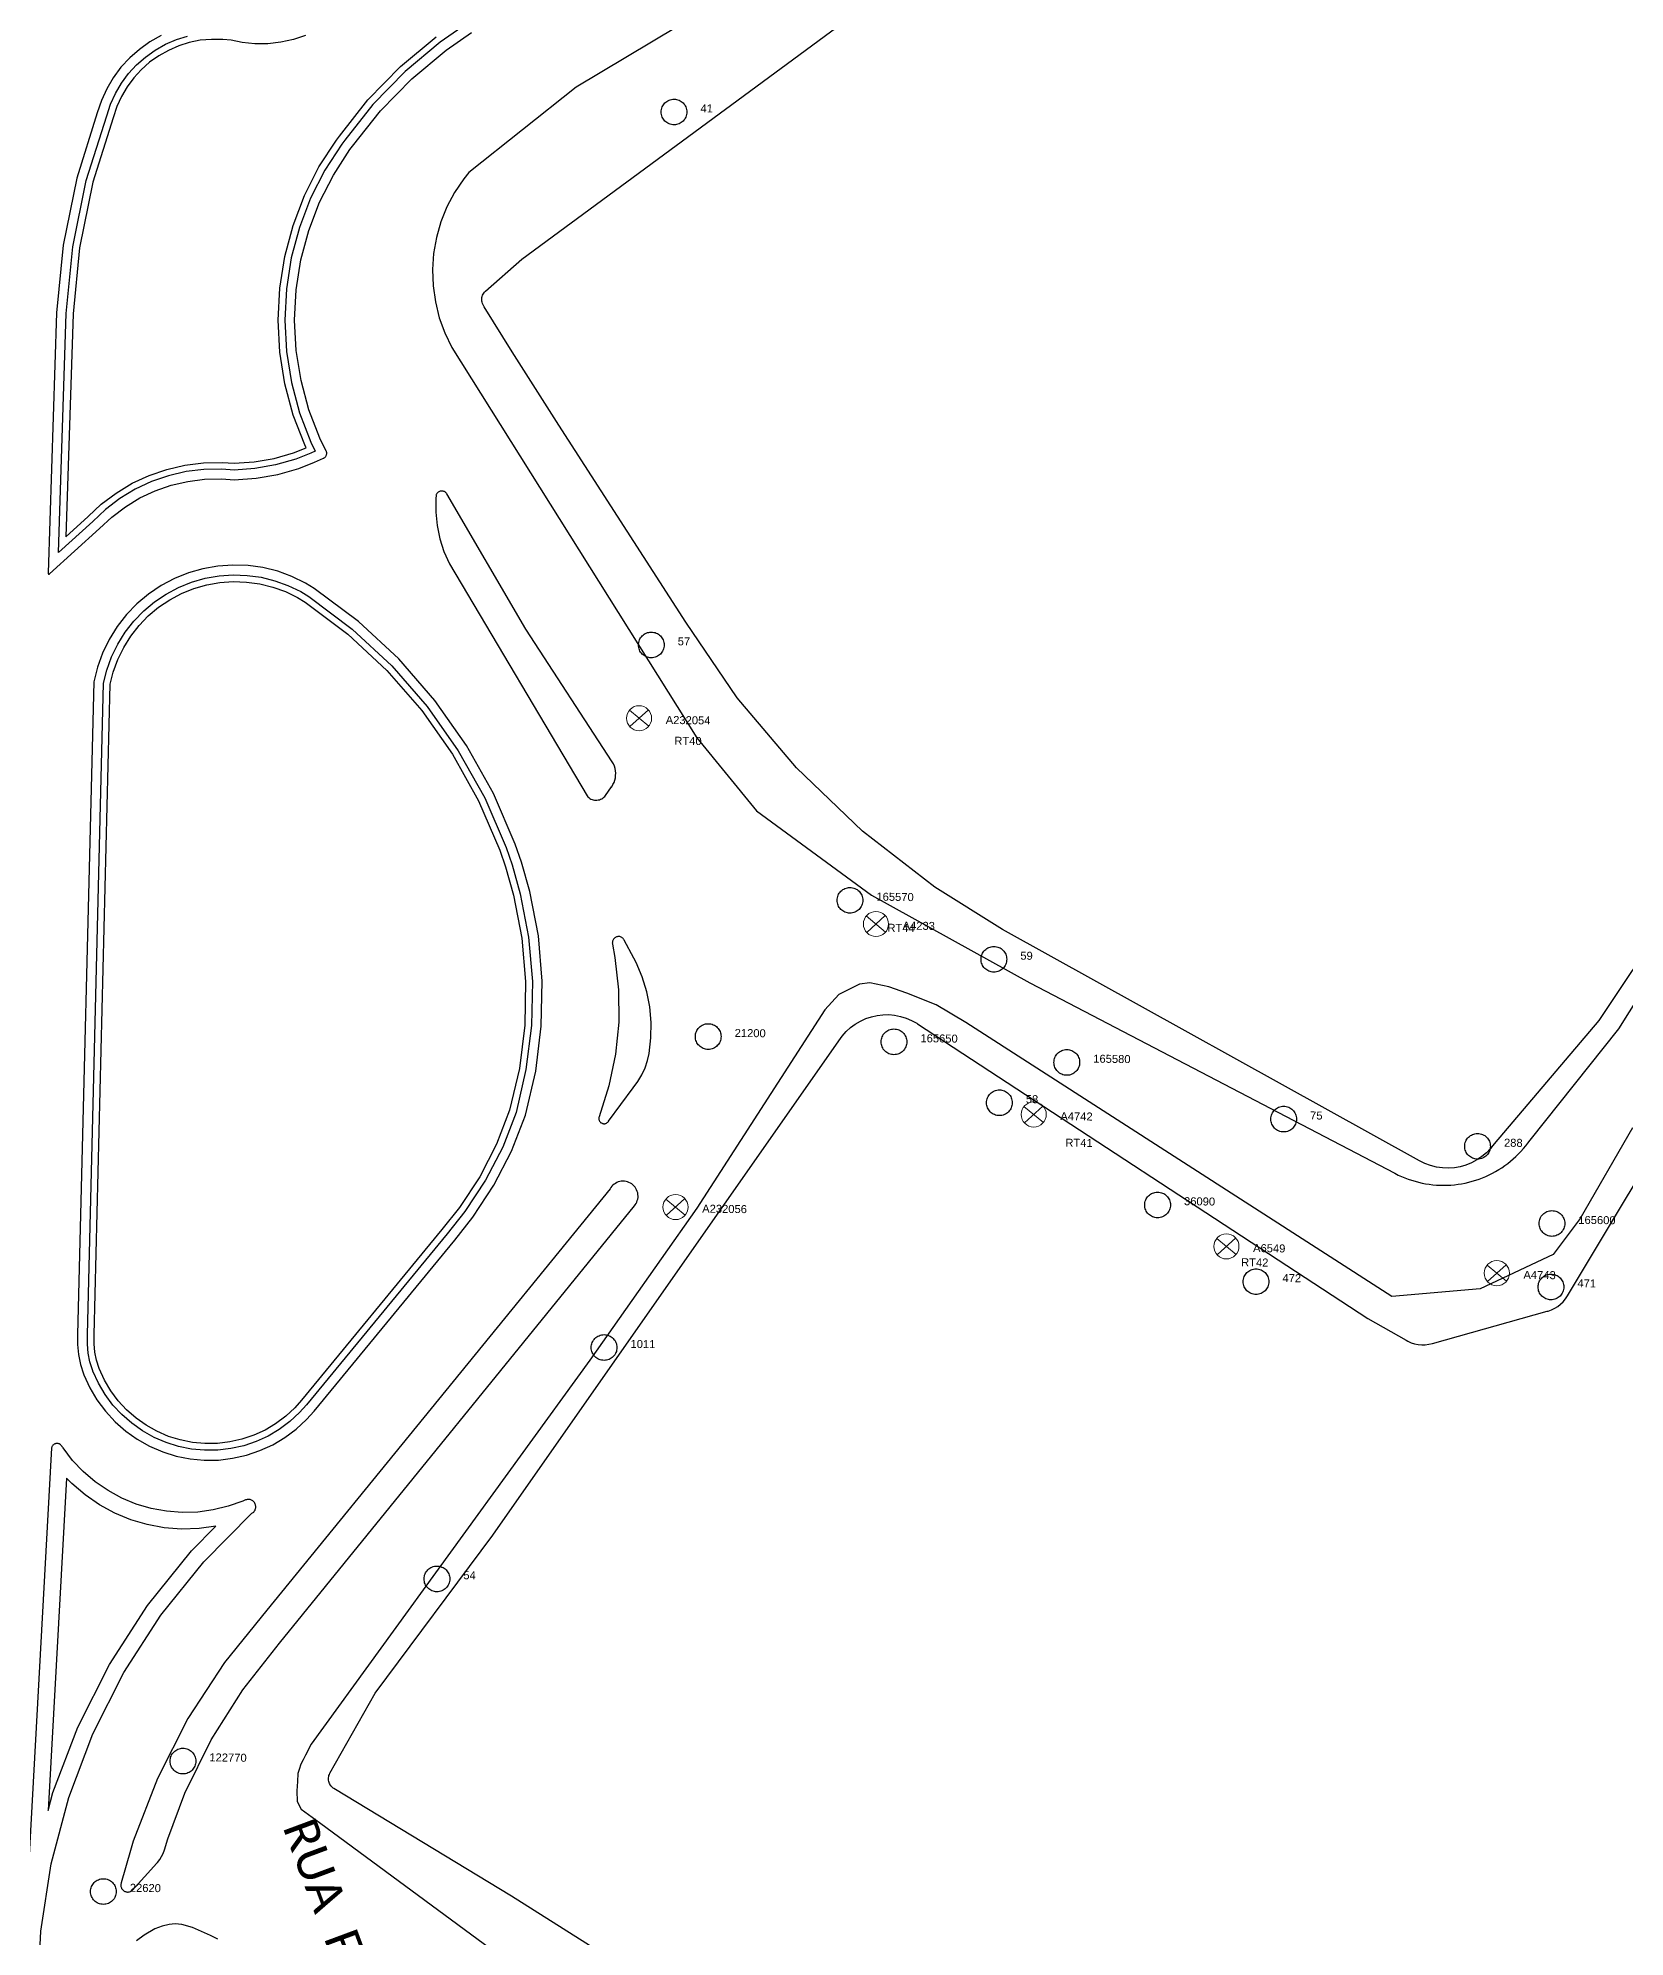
# Model space of a CAD drawing. Header units: millimetres. Extents: x 676447 to 689606, y 7455628 to 7463967.
# Drawn here: x 684270.4 to 684409.2, y 7459619.6 to 7459785.7 of the extents above; entities that cross this region are included whole.
import ezdxf

# ---------------------------------------------------------------- set-up
doc = ezdxf.new("R2010")
doc.units = ezdxf.units.MM
doc.header["$LTSCALE"] = 0.1
doc.header["$MEASUREMENT"] = 0
doc.linetypes.add('PHANTOM2', pattern=[1.25, 0.625, -0.125, 0.125, -0.125, 0.125, -0.125])
doc.layers.add('10.4-Postes', color=1, linetype='Continuous', lineweight=0)
for name, color, linetype in [('Caixas Subterrâneas', 5, 'Continuous'), ('LEGENDAS_INFRAESTRUTURAS', 7, 'Continuous'), ('MUB_MEIOFIO', 7, 'Continuous'), ('MUB_OBRA_ARTE', 7, 'Continuous'), ('MUB_QUADRAS', 7, 'Continuous'), ('MUB_SEGMENTO', 7, 'Continuous'), ('NOS_DE_INFRAESTRUTURA', 7, 'Continuous')]:
    doc.layers.add(name, color=color, linetype=linetype)
doc.styles.add('Legend', font='calibri.ttf')
doc.styles.get("Standard").update_dxf_attribs({"font": 'arial.ttf'})

# ---------------------------------------------------------------- blocks, each defined once
blk = doc.blocks.new('MHMZ')
at = {"linetype": 'PHANTOM2'}
blk.add_circle((0, 0), 0.0000101, dxfattribs=at)
blk = doc.blocks.new('PTPT')
at = {"layer": '10.4-Postes', "color": 1, "linetype": 'PHANTOM2'}
for points in [[(-0.0000079, 0.0000104), (0.0000075, -0.000002)], [(0.000007, 0.0000109), (-0.0000074, -0.0000025)]]:
    blk.add_lwpolyline(points, dxfattribs=at)
at = {"layer": '10.4-Postes', "color": 1}
blk.add_circle((-0.0000002, 0.0000042), 0.00000987, dxfattribs=at)

msp = doc.modelspace()

# ---------------------------------------------------------------- linework, layer by layer
at = {"layer": 'MUB_MEIOFIO', "color": 253, "linetype": 'Continuous'}
for points in [[(684417.38, 7459843.79), (684382.88, 7459826.65), (684359.39, 7459806.46), (684317.45, 7459781.38), (684308.08, 7459773.93), (684307.62, 7459773.36), (684306.83, 7459772.18), (684306.16, 7459770.92), (684305.63, 7459769.61), (684305.24, 7459768.24), (684304.99, 7459766.84), (684304.89, 7459765.43), (684304.94, 7459764.01), (684305.14, 7459762.6), (684305.48, 7459761.22), (684305.97, 7459759.89), (684306.59, 7459758.61)], [(684297.9, 7459776.24), (684300.33, 7459779.32), (684303.07, 7459782.13), (684306.09, 7459784.64), (684308.3, 7459786.17)], [(684281.15, 7459785.91), (684280.17, 7459785.36), (684279.25, 7459784.7), (684278.41, 7459783.96), (684277.64, 7459783.13), (684276.97, 7459782.22), (684276.4, 7459781.25), (684275.93, 7459780.23), (684275.57, 7459779.16), (684273.77, 7459773.44), (684272.57, 7459767.56), (684272, 7459761.64), (684271.26, 7459738.9), (684271.26, 7459738.89), (684271.26, 7459738.88), (684271.26, 7459738.87), (684271.26, 7459738.86), (684271.26, 7459738.85), (684271.26, 7459738.84), (684271.27, 7459738.83), (684271.28, 7459738.82), (684271.28, 7459738.81), (684271.29, 7459738.81), (684271.29, 7459738.8), (684271.3, 7459738.8), (684271.31, 7459738.8), (684271.32, 7459738.79), (684271.33, 7459738.79), (684271.34, 7459738.79), (684271.35, 7459738.79), (684271.36, 7459738.79), (684271.37, 7459738.8), (684271.38, 7459738.8), (684271.38, 7459738.81), (684271.39, 7459738.81), (684271.4, 7459738.82), (684275.76, 7459742.78), (684276.84, 7459743.79), (684278.03, 7459744.69), (684279.3, 7459745.46), (684280.64, 7459746.09), (684282.04, 7459746.57), (684283.49, 7459746.91), (684284.96, 7459747.09), (684286.45, 7459747.12), (684287.55, 7459747.04), (684289.47, 7459747.18), (684291.36, 7459747.51), (684293.21, 7459748.04), (684294.58, 7459748.58), (684295.36, 7459748.94), (684295.38, 7459748.95), (684295.42, 7459748.97), (684295.46, 7459749), (684295.49, 7459749.03), (684295.53, 7459749.06), (684295.56, 7459749.1), (684295.58, 7459749.14), (684295.6, 7459749.18), (684295.62, 7459749.23), (684295.63, 7459749.27), (684295.64, 7459749.32), (684295.64, 7459749.37), (684295.64, 7459749.42), (684295.63, 7459749.46), (684295.62, 7459749.51), (684295.6, 7459749.56), (684295.04, 7459750.68), (684294.08, 7459753.16), (684293.39, 7459755.73), (684292.97, 7459758.35), (684292.83, 7459761), (684292.97, 7459763.66), (684293.38, 7459766.28), (684294.07, 7459768.85), (684295.02, 7459771.33), (684296.22, 7459773.7), (684297.67, 7459775.93), (684297.9, 7459776.24)], [(684306.59, 7459758.61), (684328.02, 7459724.47), (684333.22, 7459718.08), (684343.28, 7459710.72), (684357.14, 7459703.04), (684389.08, 7459686.38), (684389.36, 7459686.23), (684389.65, 7459686.1), (684389.94, 7459685.98), (684390.24, 7459685.87), (684390.54, 7459685.77), (684390.84, 7459685.68), (684391.15, 7459685.6), (684391.46, 7459685.53), (684391.77, 7459685.47), (684392.08, 7459685.42), (684392.4, 7459685.38), (684392.71, 7459685.35), (684393.03, 7459685.34), (684393.35, 7459685.33), (684393.66, 7459685.34), (684393.98, 7459685.35), (684394.3, 7459685.38), (684394.61, 7459685.42), (684394.92, 7459685.47), (684395.23, 7459685.53), (684395.54, 7459685.6), (684395.85, 7459685.68), (684396.15, 7459685.77), (684396.45, 7459685.87), (684396.75, 7459685.99), (684397.04, 7459686.11), (684397.33, 7459686.24), (684397.61, 7459686.38), (684397.89, 7459686.53), (684398.16, 7459686.7), (684398.43, 7459686.87), (684398.69, 7459687.05), (684398.95, 7459687.23), (684399.19, 7459687.43), (684399.43, 7459687.64), (684399.67, 7459687.85), (684399.89, 7459688.07), (684400.11, 7459688.3), (684400.32, 7459688.54), (684400.53, 7459688.78), (684400.72, 7459689.03), (684400.9, 7459689.29), (684408.66, 7459699.02), (684436.17, 7459742.85)], [(684306.37, 7459739.7), (684318.41, 7459719.39), (684318.48, 7459719.31), (684318.57, 7459719.24), (684318.66, 7459719.18), (684318.75, 7459719.12), (684318.85, 7459719.08), (684318.96, 7459719.05), (684319.07, 7459719.03), (684319.17, 7459719.02), (684319.28, 7459719.02), (684319.39, 7459719.04), (684319.5, 7459719.06), (684319.6, 7459719.1), (684319.7, 7459719.14), (684319.79, 7459719.2), (684319.88, 7459719.27), (684319.96, 7459719.34), (684320.03, 7459719.42), (684320.56, 7459720.18), (684320.57, 7459720.2), (684320.68, 7459720.38), (684320.77, 7459720.57), (684320.84, 7459720.77), (684320.89, 7459720.97), (684320.91, 7459721.18), (684320.92, 7459721.39), (684320.9, 7459721.59), (684320.86, 7459721.8), (684320.8, 7459722), (684320.72, 7459722.19), (684320.62, 7459722.38), (684313.06, 7459733.97), (684306.15, 7459745.82), (684306.14, 7459745.83), (684306.11, 7459745.87), (684306.07, 7459745.91), (684306.03, 7459745.95), (684305.98, 7459745.98), (684305.93, 7459746.01), (684305.88, 7459746.03), (684305.83, 7459746.05), (684305.77, 7459746.05), (684305.72, 7459746.06), (684305.66, 7459746.06), (684305.6, 7459746.05), (684305.55, 7459746.04), (684305.5, 7459746.02), (684305.45, 7459745.99), (684305.4, 7459745.96), (684305.36, 7459745.93), (684305.31, 7459745.89), (684305.28, 7459745.85), (684305.25, 7459745.8), (684305.22, 7459745.75), (684305.2, 7459745.7), (684305.17, 7459745.38), (684305.17, 7459744.2), (684305.29, 7459743.04), (684305.53, 7459741.89), (684305.89, 7459740.77), (684306.37, 7459739.7)], [(684275.26, 7459729.37), (684273.85, 7459672.27), (684273.84, 7459671.39), (684273.92, 7459670.52), (684274.1, 7459669.66), (684274.36, 7459668.83), (684274.39, 7459668.75), (684274.91, 7459667.62), (684275.54, 7459666.55), (684276.28, 7459665.56), (684277.12, 7459664.65), (684278.06, 7459663.83), (684279.07, 7459663.11), (684280.15, 7459662.51), (684281.29, 7459662.01), (684282.47, 7459661.64), (684283.69, 7459661.4), (684284.92, 7459661.29), (684286.16, 7459661.3), (684287.4, 7459661.45), (684288.61, 7459661.72), (684289.78, 7459662.12), (684290.91, 7459662.63), (684291.97, 7459663.27), (684292.97, 7459664.01), (684293.88, 7459664.85), (684294.53, 7459665.57), (684306.85, 7459680.54), (684308.43, 7459682.53), (684310.27, 7459685.34), (684311.81, 7459688.33), (684313.03, 7459691.46), (684313.92, 7459695.31), (684314.41, 7459699.24), (684314.49, 7459703.2), (684314.15, 7459707.15), (684313.4, 7459711.04), (684312.67, 7459713.61), (684312.13, 7459715.18), (684310.23, 7459719.61), (684307.88, 7459723.81), (684305.11, 7459727.75), (684301.94, 7459731.38), (684298.41, 7459734.65), (684294.55, 7459737.54), (684293.78, 7459738.01), (684292.59, 7459738.59), (684291.35, 7459739.04), (684290.06, 7459739.36), (684288.76, 7459739.54), (684287.43, 7459739.59), (684286.12, 7459739.5), (684284.81, 7459739.27), (684283.54, 7459738.9), (684282.32, 7459738.41), (684281.15, 7459737.79), (684280.06, 7459737.05), (684279.04, 7459736.2), (684278.12, 7459735.25), (684277.31, 7459734.2), (684276.61, 7459733.08), (684276.03, 7459731.89), (684275.58, 7459730.65), (684275.26, 7459729.37)], [(684323.84, 7459696.87), (684324, 7459698.22), (684324.02, 7459699.58), (684323.9, 7459700.93), (684323.64, 7459702.26), (684323.23, 7459703.56), (684322.7, 7459704.81), (684322.5, 7459705.2), (684321.67, 7459706.78), (684321.64, 7459706.83), (684321.61, 7459706.87), (684321.57, 7459706.92), (684321.53, 7459706.96), (684321.49, 7459706.99), (684321.44, 7459707.02), (684321.39, 7459707.05), (684321.33, 7459707.07), (684321.27, 7459707.08), (684321.22, 7459707.09), (684321.16, 7459707.09), (684321.1, 7459707.08), (684321.05, 7459707.07), (684320.99, 7459707.06), (684320.94, 7459707.04), (684320.89, 7459707.01), (684320.84, 7459706.98), (684320.8, 7459706.94), (684320.76, 7459706.9), (684320.72, 7459706.85), (684320.69, 7459706.8), (684320.67, 7459706.75), (684320.65, 7459706.69), (684320.63, 7459706.64), (684320.63, 7459706.58), (684320.62, 7459706.52), (684320.63, 7459706.47), (684320.64, 7459706.41), (684320.85, 7459705.26), (684321.16, 7459702.44), (684321.18, 7459699.61), (684320.89, 7459696.79), (684320.32, 7459694.02), (684319.46, 7459691.32), (684319.45, 7459691.27), (684319.44, 7459691.23), (684319.44, 7459691.18), (684319.44, 7459691.13), (684319.45, 7459691.08), (684319.46, 7459691.03), (684319.48, 7459690.99), (684319.5, 7459690.95), (684319.53, 7459690.91), (684319.56, 7459690.87), (684319.6, 7459690.83), (684319.63, 7459690.8), (684319.68, 7459690.78), (684319.72, 7459690.76), (684319.76, 7459690.74), (684319.81, 7459690.73), (684319.86, 7459690.72), (684319.91, 7459690.72), (684319.96, 7459690.72), (684320, 7459690.73), (684320.05, 7459690.74), (684320.1, 7459690.76), (684320.14, 7459690.78), (684320.18, 7459690.81), (684320.22, 7459690.84), (684320.25, 7459690.88), (684320.28, 7459690.92), (684320.29, 7459690.93), (684322.46, 7459693.86), (684322.86, 7459694.41), (684323.21, 7459694.99), (684323.49, 7459695.61), (684323.7, 7459696.26), (684323.84, 7459696.87)], [(684409.87, 7459690.37), (684405.28, 7459682.42), (684402.92, 7459679.29), (684396.53, 7459676.26), (684388.81, 7459675.59), (684351.54, 7459699.57), (684348.96, 7459701.13), (684346.38, 7459702.14), (684344.82, 7459702.7), (684343.14, 7459703.04), (684342.24, 7459702.93), (684340.45, 7459702.03), (684339.21, 7459700.68), (684328.01, 7459683.33), (684318.66, 7459670.03), (684294.29, 7459636.43), (684293.78, 7459635.49), (684293.57, 7459635.08), (684293.37, 7459634.7), (684293.23, 7459634.22), (684293.12, 7459633.88), (684293.09, 7459633.19), (684293.02, 7459632.36), (684293.06, 7459631.44), (684293.4, 7459630.75), (684295.01, 7459629.58), (684310, 7459618.53)], [(684322.56, 7459683.53), (684322.63, 7459683.62), (684322.7, 7459683.73), (684322.76, 7459683.86), (684322.81, 7459683.99), (684322.85, 7459684.12), (684322.87, 7459684.25), (684322.87, 7459684.39), (684322.86, 7459684.53), (684322.84, 7459684.66), (684322.8, 7459684.8), (684322.75, 7459684.92), (684322.69, 7459685.04), (684322.61, 7459685.16), (684322.53, 7459685.26), (684322.43, 7459685.36), (684322.32, 7459685.45), (684322.2, 7459685.52), (684322.08, 7459685.58), (684321.95, 7459685.63), (684321.82, 7459685.66), (684321.68, 7459685.68), (684321.55, 7459685.69), (684321.41, 7459685.68), (684321.28, 7459685.66), (684321.14, 7459685.62), (684321.02, 7459685.57), (684320.89, 7459685.5), (684320.78, 7459685.43), (684320.67, 7459685.34), (684320.58, 7459685.24), (684320.49, 7459685.14), (684320.42, 7459685.02), (684290.4, 7459648.16), (684286.7, 7459643.6), (684283.5, 7459638.68), (684280.83, 7459633.45), (684278.72, 7459627.97), (684278.46, 7459627.14), (684277.67, 7459624.31), (684277.65, 7459624.25), (684277.64, 7459624.19), (684277.63, 7459624.13), (684277.63, 7459624.06), (684277.64, 7459624), (684277.66, 7459623.94), (684277.68, 7459623.88), (684277.7, 7459623.82), (684277.74, 7459623.77), (684277.77, 7459623.72), (684277.82, 7459623.67), (684277.86, 7459623.63), (684277.91, 7459623.59), (684277.97, 7459623.56), (684278.03, 7459623.54), (684278.09, 7459623.52), (684278.15, 7459623.51), (684278.21, 7459623.5), (684278.27, 7459623.5), (684278.34, 7459623.51), (684278.4, 7459623.52), (684278.46, 7459623.54), (684278.52, 7459623.57), (684278.57, 7459623.6), (684278.62, 7459623.64), (684278.63, 7459623.65), (684280.79, 7459626.04), (684280.83, 7459626.09), (684281.03, 7459626.34), (684281.19, 7459626.61), (684281.33, 7459626.89), (684281.44, 7459627.19), (684281.73, 7459628.16), (684283.24, 7459632.16), (684285.53, 7459636.81), (684288.29, 7459641.2), (684291.5, 7459645.27), (684322.56, 7459683.53)], [(684270.33, 7459614.09), (684270.63, 7459620.07), (684271.54, 7459625.98), (684273.07, 7459631.77), (684275.19, 7459637.36), (684277.89, 7459642.7), (684281.13, 7459647.73), (684284.88, 7459652.39), (684289.1, 7459656.64), (684289.14, 7459656.67), (684289.2, 7459656.71), (684289.25, 7459656.75), (684289.29, 7459656.81), (684289.33, 7459656.86), (684289.37, 7459656.92), (684289.39, 7459656.98), (684289.41, 7459657.05), (684289.43, 7459657.11), (684289.43, 7459657.18), (684289.43, 7459657.25), (684289.42, 7459657.32), (684289.41, 7459657.38), (684289.39, 7459657.45), (684289.36, 7459657.51), (684289.32, 7459657.57), (684289.28, 7459657.62), (684289.24, 7459657.67), (684289.18, 7459657.72), (684289.13, 7459657.76), (684289.07, 7459657.79), (684289.01, 7459657.82), (684288.94, 7459657.84), (684288.88, 7459657.85), (684288.81, 7459657.85), (684288.74, 7459657.85), (684288.67, 7459657.85), (684288.61, 7459657.83), (684288.54, 7459657.81), (684288.48, 7459657.78), (684288.31, 7459657.71), (684287.03, 7459657.25), (684285.7, 7459656.93), (684284.35, 7459656.75), (684282.98, 7459656.71), (684281.62, 7459656.82), (684280.28, 7459657.07), (684278.97, 7459657.45), (684277.71, 7459657.97), (684276.51, 7459658.62), (684275.38, 7459659.39), (684274.34, 7459660.28), (684273.4, 7459661.27), (684272.57, 7459662.35), (684272.53, 7459662.41), (684272.49, 7459662.47), (684272.48, 7459662.49), (684272.45, 7459662.54), (684272.42, 7459662.58), (684272.38, 7459662.61), (684272.34, 7459662.65), (684272.3, 7459662.67), (684272.25, 7459662.7), (684272.21, 7459662.72), (684272.16, 7459662.73), (684272.11, 7459662.74), (684272.06, 7459662.74), (684272, 7459662.74), (684271.95, 7459662.73), (684271.9, 7459662.72), (684271.86, 7459662.7), (684271.81, 7459662.68), (684271.77, 7459662.65), (684271.73, 7459662.62), (684271.69, 7459662.59), (684271.66, 7459662.55), (684271.63, 7459662.5), (684271.6, 7459662.46), (684271.58, 7459662.41), (684271.57, 7459662.36), (684268.73, 7459610.79)], [(684286.12, 7459619.38), (684285.46, 7459619.7), (684283.91, 7459620.41), (684282.95, 7459620.66), (684282.38, 7459620.72), (684281.86, 7459620.66), (684281.25, 7459620.52), (684280.6, 7459620.29), (684279.68, 7459619.74), (684279, 7459619.25)]]:
    msp.add_lwpolyline(points, dxfattribs=at)
at = {"layer": 'MUB_MEIOFIO', "linetype": 'Continuous'}
for points in [[(684417.38, 7459843.79), (684382.88, 7459826.65), (684359.39, 7459806.46), (684317.45, 7459781.38), (684308.08, 7459773.93), (684307.62, 7459773.36), (684306.83, 7459772.18), (684306.16, 7459770.92), (684305.63, 7459769.61), (684305.24, 7459768.24), (684304.99, 7459766.84), (684304.89, 7459765.43), (684304.94, 7459764.01), (684305.14, 7459762.6), (684305.48, 7459761.22), (684305.97, 7459759.89), (684306.59, 7459758.61)], [(684297.9, 7459776.24), (684300.33, 7459779.32), (684303.07, 7459782.13), (684306.09, 7459784.64), (684308.3, 7459786.17)], [(684281.15, 7459785.91), (684280.17, 7459785.36), (684279.25, 7459784.7), (684278.41, 7459783.96), (684277.64, 7459783.13), (684276.97, 7459782.22), (684276.4, 7459781.25), (684275.93, 7459780.23), (684275.57, 7459779.16), (684273.77, 7459773.44), (684272.57, 7459767.56), (684272, 7459761.64), (684271.26, 7459738.9), (684271.26, 7459738.89), (684271.26, 7459738.88), (684271.26, 7459738.87), (684271.26, 7459738.86), (684271.26, 7459738.85), (684271.26, 7459738.84), (684271.27, 7459738.83), (684271.28, 7459738.82), (684271.28, 7459738.81), (684271.29, 7459738.81), (684271.29, 7459738.8), (684271.3, 7459738.8), (684271.31, 7459738.8), (684271.32, 7459738.79), (684271.33, 7459738.79), (684271.34, 7459738.79), (684271.35, 7459738.79), (684271.36, 7459738.79), (684271.37, 7459738.8), (684271.38, 7459738.8), (684271.38, 7459738.81), (684271.39, 7459738.81), (684271.4, 7459738.82), (684275.76, 7459742.78), (684276.84, 7459743.79), (684278.03, 7459744.69), (684279.3, 7459745.46), (684280.64, 7459746.09), (684282.04, 7459746.57), (684283.49, 7459746.91), (684284.96, 7459747.09), (684286.45, 7459747.12), (684287.55, 7459747.04), (684289.47, 7459747.18), (684291.36, 7459747.51), (684293.21, 7459748.04), (684294.58, 7459748.58), (684295.36, 7459748.94), (684295.38, 7459748.95), (684295.42, 7459748.97), (684295.46, 7459749), (684295.49, 7459749.03), (684295.53, 7459749.06), (684295.56, 7459749.1), (684295.58, 7459749.14), (684295.6, 7459749.18), (684295.62, 7459749.23), (684295.63, 7459749.27), (684295.64, 7459749.32), (684295.64, 7459749.37), (684295.64, 7459749.42), (684295.63, 7459749.46), (684295.62, 7459749.51), (684295.6, 7459749.56), (684295.04, 7459750.68), (684294.08, 7459753.16), (684293.39, 7459755.73), (684292.97, 7459758.35), (684292.83, 7459761), (684292.97, 7459763.66), (684293.38, 7459766.28), (684294.07, 7459768.85), (684295.02, 7459771.33), (684296.22, 7459773.7), (684297.67, 7459775.93), (684297.9, 7459776.24)], [(684306.59, 7459758.61), (684328.02, 7459724.47), (684333.22, 7459718.08), (684343.28, 7459710.72), (684357.14, 7459703.04), (684389.08, 7459686.38), (684389.36, 7459686.23), (684389.65, 7459686.1), (684389.94, 7459685.98), (684390.24, 7459685.87), (684390.54, 7459685.77), (684390.84, 7459685.68), (684391.15, 7459685.6), (684391.46, 7459685.53), (684391.77, 7459685.47), (684392.08, 7459685.42), (684392.4, 7459685.38), (684392.71, 7459685.35), (684393.03, 7459685.34), (684393.35, 7459685.33), (684393.66, 7459685.34), (684393.98, 7459685.35), (684394.3, 7459685.38), (684394.61, 7459685.42), (684394.92, 7459685.47), (684395.23, 7459685.53), (684395.54, 7459685.6), (684395.85, 7459685.68), (684396.15, 7459685.77), (684396.45, 7459685.87), (684396.75, 7459685.99), (684397.04, 7459686.11), (684397.33, 7459686.24), (684397.61, 7459686.38), (684397.89, 7459686.53), (684398.16, 7459686.7), (684398.43, 7459686.87), (684398.69, 7459687.05), (684398.95, 7459687.23), (684399.19, 7459687.43), (684399.43, 7459687.64), (684399.67, 7459687.85), (684399.89, 7459688.07), (684400.11, 7459688.3), (684400.32, 7459688.54), (684400.53, 7459688.78), (684400.72, 7459689.03), (684400.9, 7459689.29), (684408.66, 7459699.02), (684436.17, 7459742.85)], [(684306.37, 7459739.7), (684318.41, 7459719.39), (684318.48, 7459719.31), (684318.57, 7459719.24), (684318.66, 7459719.18), (684318.75, 7459719.12), (684318.85, 7459719.08), (684318.96, 7459719.05), (684319.07, 7459719.03), (684319.17, 7459719.02), (684319.28, 7459719.02), (684319.39, 7459719.04), (684319.5, 7459719.06), (684319.6, 7459719.1), (684319.7, 7459719.14), (684319.79, 7459719.2), (684319.88, 7459719.27), (684319.96, 7459719.34), (684320.03, 7459719.42), (684320.56, 7459720.18), (684320.57, 7459720.2), (684320.68, 7459720.38), (684320.77, 7459720.57), (684320.84, 7459720.77), (684320.89, 7459720.97), (684320.91, 7459721.18), (684320.92, 7459721.39), (684320.9, 7459721.59), (684320.86, 7459721.8), (684320.8, 7459722), (684320.72, 7459722.19), (684320.62, 7459722.38), (684313.06, 7459733.97), (684306.15, 7459745.82), (684306.14, 7459745.83), (684306.11, 7459745.87), (684306.07, 7459745.91), (684306.03, 7459745.95), (684305.98, 7459745.98), (684305.93, 7459746.01), (684305.88, 7459746.03), (684305.83, 7459746.05), (684305.77, 7459746.05), (684305.72, 7459746.06), (684305.66, 7459746.06), (684305.6, 7459746.05), (684305.55, 7459746.04), (684305.5, 7459746.02), (684305.45, 7459745.99), (684305.4, 7459745.96), (684305.36, 7459745.93), (684305.31, 7459745.89), (684305.28, 7459745.85), (684305.25, 7459745.8), (684305.22, 7459745.75), (684305.2, 7459745.7), (684305.17, 7459745.38), (684305.17, 7459744.2), (684305.29, 7459743.04), (684305.53, 7459741.89), (684305.89, 7459740.77), (684306.37, 7459739.7)], [(684275.26, 7459729.37), (684273.85, 7459672.27), (684273.84, 7459671.39), (684273.92, 7459670.52), (684274.1, 7459669.66), (684274.36, 7459668.83), (684274.39, 7459668.75), (684274.91, 7459667.62), (684275.54, 7459666.55), (684276.28, 7459665.56), (684277.12, 7459664.65), (684278.06, 7459663.83), (684279.07, 7459663.11), (684280.15, 7459662.51), (684281.29, 7459662.01), (684282.47, 7459661.64), (684283.69, 7459661.4), (684284.92, 7459661.29), (684286.16, 7459661.3), (684287.4, 7459661.45), (684288.61, 7459661.72), (684289.78, 7459662.12), (684290.91, 7459662.63), (684291.97, 7459663.27), (684292.97, 7459664.01), (684293.88, 7459664.85), (684294.53, 7459665.57), (684306.85, 7459680.54), (684308.43, 7459682.53), (684310.27, 7459685.34), (684311.81, 7459688.33), (684313.03, 7459691.46), (684313.92, 7459695.31), (684314.41, 7459699.24), (684314.49, 7459703.2), (684314.15, 7459707.15), (684313.4, 7459711.04), (684312.67, 7459713.61), (684312.13, 7459715.18), (684310.23, 7459719.61), (684307.88, 7459723.81), (684305.11, 7459727.75), (684301.94, 7459731.38), (684298.41, 7459734.65), (684294.55, 7459737.54), (684293.78, 7459738.01), (684292.59, 7459738.59), (684291.35, 7459739.04), (684290.06, 7459739.36), (684288.76, 7459739.54), (684287.43, 7459739.59), (684286.12, 7459739.5), (684284.81, 7459739.27), (684283.54, 7459738.9), (684282.32, 7459738.41), (684281.15, 7459737.79), (684280.06, 7459737.05), (684279.04, 7459736.2), (684278.12, 7459735.25), (684277.31, 7459734.2), (684276.61, 7459733.08), (684276.03, 7459731.89), (684275.58, 7459730.65), (684275.26, 7459729.37)], [(684323.84, 7459696.87), (684324, 7459698.22), (684324.02, 7459699.58), (684323.9, 7459700.93), (684323.64, 7459702.26), (684323.23, 7459703.56), (684322.7, 7459704.81), (684322.5, 7459705.2), (684321.67, 7459706.78), (684321.64, 7459706.83), (684321.61, 7459706.87), (684321.57, 7459706.92), (684321.53, 7459706.96), (684321.49, 7459706.99), (684321.44, 7459707.02), (684321.39, 7459707.05), (684321.33, 7459707.07), (684321.27, 7459707.08), (684321.22, 7459707.09), (684321.16, 7459707.09), (684321.1, 7459707.08), (684321.05, 7459707.07), (684320.99, 7459707.06), (684320.94, 7459707.04), (684320.89, 7459707.01), (684320.84, 7459706.98), (684320.8, 7459706.94), (684320.76, 7459706.9), (684320.72, 7459706.85), (684320.69, 7459706.8), (684320.67, 7459706.75), (684320.65, 7459706.69), (684320.63, 7459706.64), (684320.63, 7459706.58), (684320.62, 7459706.52), (684320.63, 7459706.47), (684320.64, 7459706.41), (684320.85, 7459705.26), (684321.16, 7459702.44), (684321.18, 7459699.61), (684320.89, 7459696.79), (684320.32, 7459694.02), (684319.46, 7459691.32), (684319.45, 7459691.27), (684319.44, 7459691.23), (684319.44, 7459691.18), (684319.44, 7459691.13), (684319.45, 7459691.08), (684319.46, 7459691.03), (684319.48, 7459690.99), (684319.5, 7459690.95), (684319.53, 7459690.91), (684319.56, 7459690.87), (684319.6, 7459690.83), (684319.63, 7459690.8), (684319.68, 7459690.78), (684319.72, 7459690.76), (684319.76, 7459690.74), (684319.81, 7459690.73), (684319.86, 7459690.72), (684319.91, 7459690.72), (684319.96, 7459690.72), (684320, 7459690.73), (684320.05, 7459690.74), (684320.1, 7459690.76), (684320.14, 7459690.78), (684320.18, 7459690.81), (684320.22, 7459690.84), (684320.25, 7459690.88), (684320.28, 7459690.92), (684320.29, 7459690.93), (684322.46, 7459693.86), (684322.86, 7459694.41), (684323.21, 7459694.99), (684323.49, 7459695.61), (684323.7, 7459696.26), (684323.84, 7459696.87)], [(684409.87, 7459690.37), (684405.28, 7459682.42), (684402.92, 7459679.29), (684396.53, 7459676.26), (684388.81, 7459675.59), (684351.54, 7459699.57), (684348.96, 7459701.13), (684346.38, 7459702.14), (684344.82, 7459702.7), (684343.14, 7459703.04), (684342.24, 7459702.93), (684340.45, 7459702.03), (684339.21, 7459700.68), (684328.01, 7459683.33), (684318.66, 7459670.03), (684294.29, 7459636.43), (684293.78, 7459635.49), (684293.57, 7459635.08), (684293.37, 7459634.7), (684293.23, 7459634.22), (684293.12, 7459633.88), (684293.09, 7459633.19), (684293.02, 7459632.36), (684293.06, 7459631.44), (684293.4, 7459630.75), (684295.01, 7459629.58), (684310, 7459618.53)], [(684322.56, 7459683.53), (684322.63, 7459683.62), (684322.7, 7459683.73), (684322.76, 7459683.86), (684322.81, 7459683.99), (684322.85, 7459684.12), (684322.87, 7459684.25), (684322.87, 7459684.39), (684322.86, 7459684.53), (684322.84, 7459684.66), (684322.8, 7459684.8), (684322.75, 7459684.92), (684322.69, 7459685.04), (684322.61, 7459685.16), (684322.53, 7459685.26), (684322.43, 7459685.36), (684322.32, 7459685.45), (684322.2, 7459685.52), (684322.08, 7459685.58), (684321.95, 7459685.63), (684321.82, 7459685.66), (684321.68, 7459685.68), (684321.55, 7459685.69), (684321.41, 7459685.68), (684321.28, 7459685.66), (684321.14, 7459685.62), (684321.02, 7459685.57), (684320.89, 7459685.5), (684320.78, 7459685.43), (684320.67, 7459685.34), (684320.58, 7459685.24), (684320.49, 7459685.14), (684320.42, 7459685.02), (684290.4, 7459648.16), (684286.7, 7459643.6), (684283.5, 7459638.68), (684280.83, 7459633.45), (684278.72, 7459627.97), (684278.46, 7459627.14), (684277.67, 7459624.31), (684277.65, 7459624.25), (684277.64, 7459624.19), (684277.63, 7459624.13), (684277.63, 7459624.06), (684277.64, 7459624), (684277.66, 7459623.94), (684277.68, 7459623.88), (684277.7, 7459623.82), (684277.74, 7459623.77), (684277.77, 7459623.72), (684277.82, 7459623.67), (684277.86, 7459623.63), (684277.91, 7459623.59), (684277.97, 7459623.56), (684278.03, 7459623.54), (684278.09, 7459623.52), (684278.15, 7459623.51), (684278.21, 7459623.5), (684278.27, 7459623.5), (684278.34, 7459623.51), (684278.4, 7459623.52), (684278.46, 7459623.54), (684278.52, 7459623.57), (684278.57, 7459623.6), (684278.62, 7459623.64), (684278.63, 7459623.65), (684280.79, 7459626.04), (684280.83, 7459626.09), (684281.03, 7459626.34), (684281.19, 7459626.61), (684281.33, 7459626.89), (684281.44, 7459627.19), (684281.73, 7459628.16), (684283.24, 7459632.16), (684285.53, 7459636.81), (684288.29, 7459641.2), (684291.5, 7459645.27), (684322.56, 7459683.53)], [(684270.33, 7459614.09), (684270.63, 7459620.07), (684271.54, 7459625.98), (684273.07, 7459631.77), (684275.19, 7459637.36), (684277.89, 7459642.7), (684281.13, 7459647.73), (684284.88, 7459652.39), (684289.1, 7459656.64), (684289.14, 7459656.67), (684289.2, 7459656.71), (684289.25, 7459656.75), (684289.29, 7459656.81), (684289.33, 7459656.86), (684289.37, 7459656.92), (684289.39, 7459656.98), (684289.41, 7459657.05), (684289.43, 7459657.11), (684289.43, 7459657.18), (684289.43, 7459657.25), (684289.42, 7459657.32), (684289.41, 7459657.38), (684289.39, 7459657.45), (684289.36, 7459657.51), (684289.32, 7459657.57), (684289.28, 7459657.62), (684289.24, 7459657.67), (684289.18, 7459657.72), (684289.13, 7459657.76), (684289.07, 7459657.79), (684289.01, 7459657.82), (684288.94, 7459657.84), (684288.88, 7459657.85), (684288.81, 7459657.85), (684288.74, 7459657.85), (684288.67, 7459657.85), (684288.61, 7459657.83), (684288.54, 7459657.81), (684288.48, 7459657.78), (684288.31, 7459657.71), (684287.03, 7459657.25), (684285.7, 7459656.93), (684284.35, 7459656.75), (684282.98, 7459656.71), (684281.62, 7459656.82), (684280.28, 7459657.07), (684278.97, 7459657.45), (684277.71, 7459657.97), (684276.51, 7459658.62), (684275.38, 7459659.39), (684274.34, 7459660.28), (684273.4, 7459661.27), (684272.57, 7459662.35), (684272.53, 7459662.41), (684272.49, 7459662.47), (684272.48, 7459662.49), (684272.45, 7459662.54), (684272.42, 7459662.58), (684272.38, 7459662.61), (684272.34, 7459662.65), (684272.3, 7459662.67), (684272.25, 7459662.7), (684272.21, 7459662.72), (684272.16, 7459662.73), (684272.11, 7459662.74), (684272.06, 7459662.74), (684272, 7459662.74), (684271.95, 7459662.73), (684271.9, 7459662.72), (684271.86, 7459662.7), (684271.81, 7459662.68), (684271.77, 7459662.65), (684271.73, 7459662.62), (684271.69, 7459662.59), (684271.66, 7459662.55), (684271.63, 7459662.5), (684271.6, 7459662.46), (684271.58, 7459662.41), (684271.57, 7459662.36), (684268.73, 7459610.79)], [(684286.12, 7459619.38), (684285.46, 7459619.7), (684283.91, 7459620.41), (684282.95, 7459620.66), (684282.38, 7459620.72), (684281.86, 7459620.66), (684281.25, 7459620.52), (684280.6, 7459620.29), (684279.68, 7459619.74), (684279, 7459619.25)]]:
    msp.add_lwpolyline(points, dxfattribs=at)
at = {"layer": 'MUB_OBRA_ARTE', "linetype": 'Continuous'}
for points in [[(684293.79, 7459785.92), (684292.72, 7459785.56), (684291.62, 7459785.32), (684290.49, 7459785.19), (684289.35, 7459785.18), (684288.23, 7459785.3), (684287.27, 7459785.49), (684286.54, 7459785.56), (684285.55, 7459785.57), (684284.58, 7459785.49), (684283.62, 7459785.29), (684282.69, 7459785), (684281.79, 7459784.61), (684280.95, 7459784.14), (684280.15, 7459783.57), (684279.42, 7459782.92), (684278.76, 7459782.21), (684278.18, 7459781.42), (684277.68, 7459780.58), (684277.28, 7459779.69), (684276.95, 7459778.71), (684275.17, 7459773.08), (684274, 7459767.35), (684273.45, 7459761.55), (684272.81, 7459742.06), (684274.78, 7459743.84), (684275.91, 7459744.9), (684277.22, 7459745.89), (684278.61, 7459746.74), (684280.1, 7459747.43), (684281.64, 7459747.96), (684283.24, 7459748.34), (684284.86, 7459748.54), (684286.49, 7459748.57), (684287.55, 7459748.49), (684289.29, 7459748.62), (684291.04, 7459748.92), (684292.74, 7459749.41), (684293.84, 7459749.84), (684293.71, 7459750.09), (684292.7, 7459752.71), (684291.97, 7459755.43), (684291.53, 7459758.2), (684291.38, 7459761), (684291.53, 7459763.81), (684291.96, 7459766.58), (684292.69, 7459769.3), (684293.69, 7459771.92), (684294.96, 7459774.42), (684296.48, 7459776.76), (684296.75, 7459777.12)], [(684296.75, 7459777.12), (684299.24, 7459780.28), (684302.09, 7459783.2), (684305.21, 7459785.79)], [(684276.7, 7459729.17), (684276.97, 7459730.23), (684277.36, 7459731.32), (684277.88, 7459732.38), (684278.5, 7459733.37), (684279.22, 7459734.3), (684280.03, 7459735.14), (684280.93, 7459735.89), (684281.9, 7459736.55), (684282.93, 7459737.1), (684284.01, 7459737.53), (684285.14, 7459737.86), (684286.3, 7459738.06), (684287.45, 7459738.14), (684288.63, 7459738.1), (684289.79, 7459737.94), (684290.93, 7459737.65), (684292.02, 7459737.26), (684293.08, 7459736.74), (684293.74, 7459736.34), (684297.48, 7459733.54), (684300.9, 7459730.37), (684303.97, 7459726.86), (684306.65, 7459723.04), (684308.93, 7459718.97), (684310.78, 7459714.66), (684311.29, 7459713.18), (684311.99, 7459710.7), (684312.71, 7459706.95), (684313.04, 7459703.15), (684312.96, 7459699.34), (684312.49, 7459695.56), (684311.64, 7459691.89), (684310.49, 7459688.93), (684309.02, 7459686.07), (684307.26, 7459683.38), (684305.72, 7459681.45), (684293.43, 7459666.52), (684292.85, 7459665.87), (684292.05, 7459665.13), (684291.16, 7459664.47), (684290.24, 7459663.91), (684289.25, 7459663.47), (684288.22, 7459663.12), (684287.15, 7459662.88), (684286.07, 7459662.75), (684284.98, 7459662.74), (684283.89, 7459662.84), (684282.83, 7459663.05), (684281.8, 7459663.37), (684280.79, 7459663.81), (684279.84, 7459664.34), (684278.96, 7459664.97), (684278.13, 7459665.69), (684277.39, 7459666.49), (684276.75, 7459667.35), (684276.19, 7459668.29), (684275.73, 7459669.3), (684275.5, 7459670.03), (684275.35, 7459670.74), (684275.29, 7459671.45), (684275.3, 7459672.24), (684276.7, 7459729.17)], [(684272.87, 7459659.72), (684271.27, 7459630.64), (684271.69, 7459632.21), (684273.86, 7459637.94), (684276.63, 7459643.42), (684279.95, 7459648.58), (684283.8, 7459653.36), (684285.93, 7459655.5), (684284.47, 7459655.31), (684282.94, 7459655.26), (684281.43, 7459655.38), (684279.94, 7459655.66), (684278.49, 7459656.08), (684277.09, 7459656.66), (684275.76, 7459657.38), (684274.5, 7459658.24), (684273.34, 7459659.23), (684272.87, 7459659.72)]]:
    msp.add_lwpolyline(points, dxfattribs=at)
at = {"layer": 'MUB_QUADRAS', "linetype": 'Continuous'}
for points in [[(684412.77, 7459708.53), (684406.91, 7459699.75), (684397.76, 7459688.96), (684397.44, 7459688.55), (684397.08, 7459688.17), (684396.68, 7459687.84), (684396.24, 7459687.55), (684395.78, 7459687.3), (684395.29, 7459687.1), (684394.79, 7459686.96), (684394.28, 7459686.87), (684393.75, 7459686.83), (684393.23, 7459686.85), (684392.71, 7459686.92), (684392.2, 7459687.05), (684391.71, 7459687.23), (684391.24, 7459687.46), (684354.75, 7459707.7), (684348.84, 7459711.42), (684342.51, 7459716.32), (684336.73, 7459721.86), (684331.55, 7459727.97), (684327.05, 7459734.59), (684315.95, 7459751.83), (684311.85, 7459758.23), (684309.41, 7459762.18), (684309.27, 7459762.46), (684309.26, 7459762.48), (684309.23, 7459762.57), (684309.21, 7459762.68), (684309.2, 7459762.78), (684309.21, 7459762.88), (684309.22, 7459762.99), (684309.24, 7459763.09), (684309.28, 7459763.19), (684309.32, 7459763.28), (684309.38, 7459763.37), (684309.44, 7459763.46), (684309.51, 7459763.53), (684309.54, 7459763.56), (684312.7, 7459766.35), (684353.22, 7459796.2)], [(684307.84, 7459786.9), (684305.57, 7459785.32), (684302.49, 7459782.76), (684299.68, 7459779.89), (684297.22, 7459776.76)], [(684297.22, 7459776.76), (684296.96, 7459776.42), (684295.47, 7459774.13), (684294.23, 7459771.68), (684293.25, 7459769.12), (684292.54, 7459766.46), (684292.11, 7459763.75), (684291.97, 7459761), (684292.11, 7459758.26), (684292.55, 7459755.55), (684293.26, 7459752.89), (684294.25, 7459750.33), (684294.64, 7459749.55), (684294.24, 7459749.37), (684292.93, 7459748.85), (684291.17, 7459748.35), (684289.36, 7459748.03), (684287.55, 7459747.9), (684286.47, 7459747.98), (684284.9, 7459747.95), (684283.34, 7459747.76), (684281.8, 7459747.4), (684280.32, 7459746.89), (684278.89, 7459746.22), (684277.55, 7459745.4), (684276.29, 7459744.45), (684275.18, 7459743.41), (684272.18, 7459740.69), (684272.86, 7459761.58), (684273.42, 7459767.43), (684274.6, 7459773.22), (684276.39, 7459778.89), (684276.73, 7459779.91), (684277.16, 7459780.85), (684277.69, 7459781.75), (684278.3, 7459782.58), (684279.01, 7459783.34), (684279.79, 7459784.03), (684280.63, 7459784.63), (684281.53, 7459785.14), (684282.49, 7459785.55), (684283.47, 7459785.86)], [(684276.12, 7459729.25), (684276.4, 7459730.4), (684276.82, 7459731.55), (684277.36, 7459732.66), (684278.02, 7459733.71), (684278.77, 7459734.69), (684279.63, 7459735.57), (684280.58, 7459736.36), (684281.59, 7459737.05), (684282.68, 7459737.63), (684283.82, 7459738.09), (684285, 7459738.43), (684286.22, 7459738.65), (684287.44, 7459738.73), (684288.68, 7459738.68), (684289.9, 7459738.52), (684291.1, 7459738.22), (684292.25, 7459737.8), (684293.37, 7459737.26), (684294.07, 7459736.83), (684297.86, 7459733.99), (684301.32, 7459730.78), (684304.43, 7459727.22), (684307.15, 7459723.35), (684309.46, 7459719.23), (684311.33, 7459714.87), (684311.85, 7459713.35), (684312.56, 7459710.84), (684313.3, 7459707.03), (684313.63, 7459703.17), (684313.55, 7459699.3), (684313.07, 7459695.46), (684312.21, 7459691.71), (684311.03, 7459688.68), (684309.53, 7459685.77), (684307.73, 7459683.03), (684306.18, 7459681.08), (684293.88, 7459666.13), (684293.27, 7459665.45), (684292.42, 7459664.67), (684291.49, 7459663.98), (684290.51, 7459663.39), (684289.46, 7459662.92), (684288.38, 7459662.55), (684287.25, 7459662.3), (684286.1, 7459662.16), (684284.95, 7459662.15), (684283.81, 7459662.25), (684282.68, 7459662.47), (684281.59, 7459662.82), (684280.53, 7459663.28), (684279.53, 7459663.84), (684278.59, 7459664.51), (684277.72, 7459665.27), (684276.94, 7459666.11), (684276.26, 7459667.03), (684275.67, 7459668.02), (684275.18, 7459669.08), (684275.17, 7459669.11), (684274.93, 7459669.88), (684274.77, 7459670.65), (684274.7, 7459671.42), (684274.71, 7459672.25), (684276.12, 7459729.25)], [(684331.31, 7459610.82), (684311.81, 7459623.15), (684296.27, 7459632.55), (684296.21, 7459632.59), (684296.13, 7459632.65), (684296.05, 7459632.73), (684295.98, 7459632.81), (684295.93, 7459632.9), (684295.88, 7459632.99), (684295.84, 7459633.09), (684295.81, 7459633.19), (684295.79, 7459633.29), (684295.79, 7459633.39), (684295.79, 7459633.5), (684295.81, 7459633.6), (684295.83, 7459633.7), (684295.87, 7459633.8), (684295.92, 7459633.9), (684299.88, 7459640.91), (684310.16, 7459654.73), (684340.44, 7459697.96), (684340.74, 7459698.38), (684341.08, 7459698.77), (684341.46, 7459699.12), (684341.87, 7459699.43), (684342.32, 7459699.69), (684342.79, 7459699.91), (684343.28, 7459700.08), (684343.78, 7459700.19), (684344.29, 7459700.25), (684344.81, 7459700.26), (684345.32, 7459700.21), (684345.83, 7459700.11), (684346.32, 7459699.95), (684346.8, 7459699.75), (684347.25, 7459699.5), (684347.32, 7459699.45), (684386.7, 7459673.69), (684390.06, 7459671.77), (684390.22, 7459671.69), (684390.51, 7459671.56), (684390.8, 7459671.47), (684391.11, 7459671.41), (684391.43, 7459671.38), (684391.74, 7459671.38), (684392.05, 7459671.42), (684392.36, 7459671.49), (684402.41, 7459674.31), (684402.48, 7459674.33), (684402.77, 7459674.44), (684403.06, 7459674.57), (684403.32, 7459674.74), (684403.57, 7459674.93), (684403.8, 7459675.15), (684404, 7459675.39), (684404.17, 7459675.65), (684406.89, 7459680.17), (684427.85, 7459715.08)]]:
    msp.add_lwpolyline(points, dxfattribs=at)

# ---------------------------------------------------------------- block references
at = {"layer": 'Caixas Subterrâneas', "color": 40}
for p, xscale, yscale, zscale, rotation in [((684326.02, 7459779.22), 111319.4907932735, 111319.4907932735, 111319.4907932735, 359.29847014341), ((684324.03, 7459732.6), 111319.4907932736, 111319.4907932736, 111319.4907932736, 359.298463388673), ((684341.41, 7459710.26), 111319.4907932736, 111319.4907932736, 111319.4907932736, 359.2983904293064), ((684354, 7459705.1), 111319.4907932735, 111319.4907932735, 111319.4907932735, 359.2983409496001), ((684329.01, 7459698.34), 111319.4907932736, 111319.4907932736, 111319.4907932736, 359.2984339078757), ((684345.26, 7459697.88), 111319.4907932735, 111319.4907932735, 111319.4907932735, 359.2983719782265), ((684360.38, 7459696.08), 111319.4907932736, 111319.4907932736, 111319.4907932736, 359.2983139149313), ((684354.48, 7459692.55), 111319.4907932736, 111319.4907932736, 111319.4907932736, 359.29833526074), ((684379.35, 7459691.12), 111319.4907932735, 111319.4907932735, 111319.4907932735, 359.2982402099164), ((684396.31, 7459688.74), 111319.4907932736, 111319.4907932736, 111319.4907932736, 359.2981749704222), ((684368.32, 7459683.61), 111319.4907932736, 111319.4907932736, 111319.4907932736, 359.2982798841434), ((684402.82, 7459681.99), 111319.4907932736, 111319.4907932736, 111319.4907932736, 359.2981481620487), ((684376.93, 7459676.9), 111319.4907932736, 111319.4907932736, 111319.4907932736, 359.2982450587623), ((684402.73, 7459676.44), 111319.4907932736, 111319.4907932736, 111319.4907932736, 359.2981467920577), ((684319.9, 7459671.14), 111319.4907932736, 111319.4907932736, 111319.4907932736, 359.2984601898885), ((684305.28, 7459650.9), 111319.4907932735, 111319.4907932735, 111319.4907932735, 359.2985095690087), ((684283.06, 7459634.96), 111319.4907932736, 111319.4907932736, 111319.4907932736, 359.298589196442), ((684276.1, 7459623.55), 111319.4907932735, 111319.4907932735, 111319.4907932735, 359.2986121506138)]:
    msp.add_blockref('MHMZ', p, dxfattribs=dict(at, xscale=xscale, yscale=yscale, zscale=zscale, rotation=rotation))
at = {"layer": 'NOS_DE_INFRAESTRUTURA', "color": 1}
for p, xscale, yscale, zscale, rotation in [((684322.98, 7459725.72), 111319.4907932736, 111319.4907932736, 111319.4907932736, 359.2984652524561), ((684343.7, 7459707.72), 111319.4907932735, 111319.4907932735, 111319.4907932735, 359.2983809227334), ((684357.5, 7459691.06), 111319.4907932736, 111319.4907932736, 111319.4907932736, 359.2983233132055), ((684326.17, 7459682.96), 111319.4907932736, 111319.4907932736, 111319.4907932736, 359.2984399944717), ((684374.36, 7459679.52), 111319.4907932736, 111319.4907932736, 111319.4907932736, 359.2982556385277), ((684398.01, 7459677.18), 111319.4907932736, 111319.4907932736, 111319.4907932736, 359.2981649652741)]:
    msp.add_blockref('PTPT', p, dxfattribs=dict(at, xscale=xscale, yscale=yscale, zscale=zscale, rotation=rotation))

# ---------------------------------------------------------------- texts
at = {"layer": 'LEGENDAS_INFRAESTRUTURAS', "color": 5}
for s, rotation, p in [('41', 359.2985, (684328.33, 7459779.19)), ('57', 359.2985, (684326.34, 7459732.57)), ('165570', 359.2984, (684343.72, 7459710.23)), ('59', 359.2983, (684356.31, 7459705.07)), ('21200', 359.2984, (684331.32, 7459698.31)), ('165650', 359.2984, (684347.57, 7459697.85)), ('165580', 359.2983, (684362.69, 7459696.06)), ('58', 359.2983, (684356.79, 7459692.52)), ('75', 359.2982, (684381.66, 7459691.09)), ('288', 359.2982, (684398.62, 7459688.71)), ('36090', 359.2983, (684370.63, 7459683.59)), ('165600', 359.2981, (684405.12, 7459681.96)), ('472', 359.2982, (684379.24, 7459676.87)), ('471', 359.2981, (684405.04, 7459676.41)), ('1011', 359.2985, (684322.21, 7459671.11)), ('54', 359.2985, (684307.59, 7459650.87)), ('122770', 359.2986, (684285.37, 7459634.94)), ('22620', 359.2986, (684278.41, 7459623.53))]:
    msp.add_text(s, height=0.7, rotation=rotation, dxfattribs=at).set_placement(p)
at = {"layer": 'LEGENDAS_INFRAESTRUTURAS', "color": 1}
for s, rotation, p in [('A232054', 359.2985, (684325.29, 7459725.69)), ('RT40', 359.2985, (684326.04, 7459723.87)), ('RT44', 359.2984, (684344.68, 7459707.51)), ('A4233', 359.2984, (684346.01, 7459707.7)), ('A4742', 359.2983, (684359.81, 7459691.03)), ('RT41', 359.2983, (684360.25, 7459688.71)), ('A232056', 359.2984, (684328.48, 7459682.94)), ('A6549', 359.2982, (684376.67, 7459679.49)), ('RT42', 359.2983, (684375.62, 7459678.25)), ('A4743', 359.2982, (684400.32, 7459677.15))]:
    msp.add_text(s, height=0.7, rotation=rotation, dxfattribs=at).set_placement(p)
at = {"layer": 'MUB_SEGMENTO', "color": 253, "style": 'Legend'}
msp.add_text('RUA  FONTE DA SAUDADE', height=3, rotation=290.3605, dxfattribs=at).set_placement((684291.76, 7459629.21))

doc.saveas('drawing.dxf')
